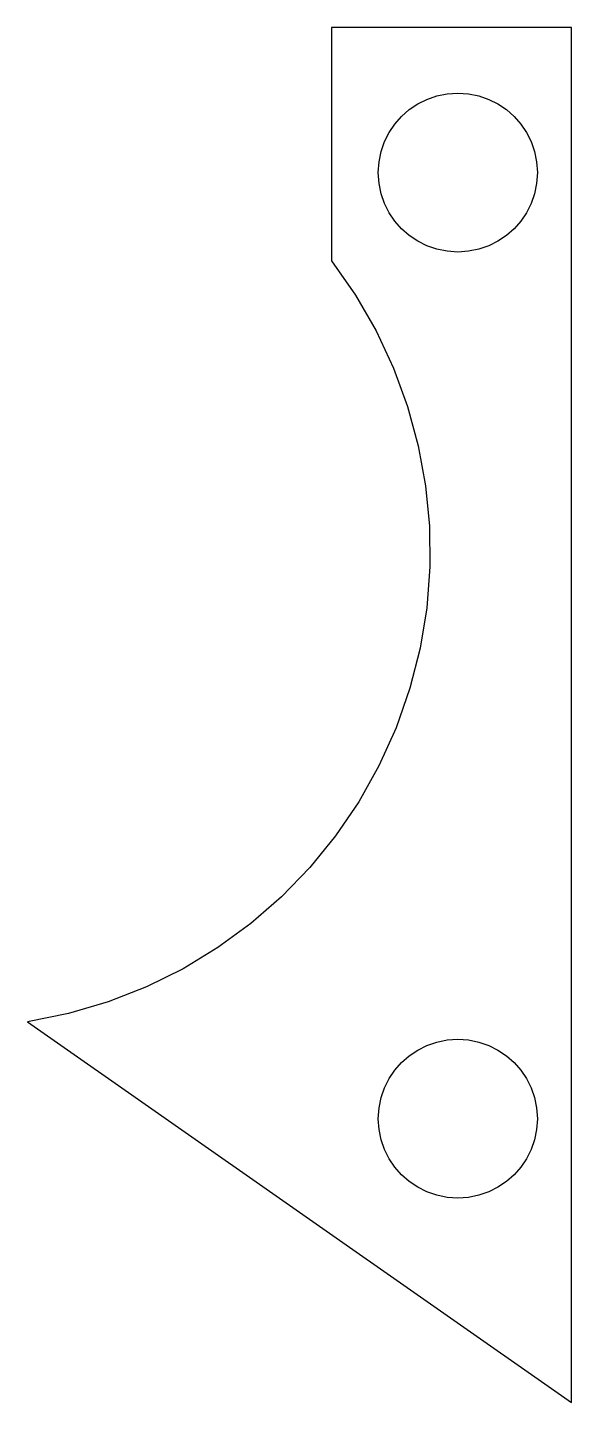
# Model space of a CAD drawing. Header units: metres. Extents: x 36 to 79, y -68 to 42.
import ezdxf

# ---------------------------------------------------------------- set-up
doc = ezdxf.new("R2010")
doc.units = ezdxf.units.M

msp = doc.modelspace()

# ---------------------------------------------------------------- linework, layer by layer
for p, q in [((79, 41.5), (60, 41.5)), ((60, 41.5), (60, 23)), ((79, -67.5), (79, 41.5)), ((67.5478, 35.8049), (68.3252, 36.075)), ((68.3252, 36.075), (69.1451, 36.2425)), ((69.1451, 36.2425), (70, 36.3)), ((70, 36.3), (70.8549, 36.2425)), ((70.8549, 36.2425), (71.6748, 36.075)), ((71.6748, 36.075), (72.4522, 35.8049)), ((65.5452, 34.4548), (66.1503, 34.9873)), ((66.1503, 34.9873), (66.8203, 35.4399)), ((66.8203, 35.4399), (67.5478, 35.8049)), ((72.4522, 35.8049), (73.1797, 35.4399)), ((73.1797, 35.4399), (73.8497, 34.9873)), ((73.8497, 34.9873), (74.4548, 34.4548)), ((64.5601, 33.1797), (65.0127, 33.8497)), ((65.0127, 33.8497), (65.5452, 34.4548)), ((74.4548, 34.4548), (74.9873, 33.8497)), ((74.9873, 33.8497), (75.4398, 33.1797)), ((64.1951, 32.4522), (64.5601, 33.1797)), ((75.4398, 33.1797), (75.8049, 32.4522)), ((63.7575, 30.8549), (63.925, 31.6748)), ((63.925, 31.6748), (64.1951, 32.4522)), ((75.8049, 32.4522), (76.075, 31.6748)), ((76.075, 31.6748), (76.2425, 30.8549)), ((63.7, 30), (63.7575, 30.8549)), ((76.2425, 30.8549), (76.3, 30)), ((63.7575, 29.1451), (63.7, 30)), ((76.3, 30), (76.2425, 29.1451)), ((63.925, 28.3252), (63.7575, 29.1451)), ((76.2425, 29.1451), (76.075, 28.3252)), ((64.1951, 27.5477), (63.925, 28.3252)), ((64.5601, 26.8203), (64.1951, 27.5477)), ((75.8049, 27.5477), (75.4398, 26.8203)), ((76.075, 28.3252), (75.8049, 27.5477)), ((65.0127, 26.1503), (64.5601, 26.8203)), ((75.4398, 26.8203), (74.9873, 26.1503)), ((65.5452, 25.5452), (65.0127, 26.1503)), ((66.1503, 25.0127), (65.5452, 25.5452)), ((74.4548, 25.5452), (73.8497, 25.0127)), ((74.9873, 26.1503), (74.4548, 25.5452)), ((66.8203, 24.5601), (66.1503, 25.0127)), ((67.5478, 24.1951), (66.8203, 24.5601)), ((68.3252, 23.925), (67.5478, 24.1951)), ((72.4522, 24.1951), (71.6748, 23.925)), ((73.1797, 24.5601), (72.4522, 24.1951)), ((73.8497, 25.0127), (73.1797, 24.5601)), ((60, 23), (61.8979, 20.2867)), ((69.1451, 23.7575), (68.3252, 23.925)), ((70, 23.7), (69.1451, 23.7575)), ((70.8549, 23.7575), (70, 23.7)), ((71.6748, 23.925), (70.8549, 23.7575)), ((61.8979, 20.2867), (63.5364, 17.4461)), ((63.5364, 17.4461), (64.9131, 14.4961)), ((64.9131, 14.4961), (66.0254, 11.4547)), ((66.0254, 11.4547), (66.8708, 8.33981)), ((66.8708, 8.33981), (67.447, 5.16946)), ((67.447, 5.16946), (67.7513, 1.96161)), ((67.7513, 1.96161), (67.7814, -1.26579)), ((67.7814, -1.26579), (67.5347, -4.4948)), ((67.5347, -4.4948), (67.0088, -7.70744)), ((67.0088, -7.70744), (66.2012, -10.8858)), ((66.2012, -10.8858), (65.1094, -14.0118)), ((65.1094, -14.0118), (63.7489, -17.0305)), ((63.7489, -17.0305), (62.1463, -19.8916)), ((62.1463, -19.8916), (60.3157, -22.5836)), ((60.3157, -22.5836), (58.2714, -25.0951)), ((58.2714, -25.0951), (56.0274, -27.415)), ((56.0274, -27.415), (53.5981, -29.5319)), ((53.5981, -29.5319), (50.9974, -31.4344)), ((50.9974, -31.4344), (48.2396, -33.1112)), ((48.2396, -33.1112), (45.3389, -34.5511)), ((45.3389, -34.5511), (42.3094, -35.7426)), ((42.3094, -35.7426), (39.1653, -36.6746)), ((39.1653, -36.6746), (35.9207, -37.3356)), ((35.9207, -37.3356), (79, -67.5)), ((66.8203, -39.5601), (67.5478, -39.1951)), ((67.5478, -39.1951), (68.3252, -38.925)), ((68.3252, -38.925), (69.1451, -38.7575)), ((69.1451, -38.7575), (70, -38.7)), ((70, -38.7), (70.8549, -38.7575)), ((70.8549, -38.7575), (71.6748, -38.925)), ((71.6748, -38.925), (72.4522, -39.1951)), ((72.4522, -39.1951), (73.1797, -39.5601)), ((65.5452, -40.5452), (66.1503, -40.0127)), ((66.1503, -40.0127), (66.8203, -39.5601)), ((73.1797, -39.5601), (73.8497, -40.0127)), ((73.8497, -40.0127), (74.4548, -40.5452)), ((64.5601, -41.8203), (65.0127, -41.1502)), ((65.0127, -41.1502), (65.5452, -40.5452)), ((74.4548, -40.5452), (74.9873, -41.1502)), ((74.9873, -41.1502), (75.4398, -41.8203)), ((64.1951, -42.5477), (64.5601, -41.8203)), ((75.4398, -41.8203), (75.8049, -42.5477)), ((63.7575, -44.1451), (63.925, -43.3252)), ((63.925, -43.3252), (64.1951, -42.5477)), ((75.8049, -42.5477), (76.075, -43.3252)), ((76.075, -43.3252), (76.2425, -44.1451)), ((63.7, -45), (63.7575, -44.1451)), ((76.2425, -44.1451), (76.3, -45)), ((63.7575, -45.8549), (63.7, -45)), ((76.3, -45), (76.2425, -45.8549)), ((63.925, -46.6748), (63.7575, -45.8549)), ((64.1951, -47.4522), (63.925, -46.6748)), ((76.075, -46.6748), (75.8049, -47.4522)), ((76.2425, -45.8549), (76.075, -46.6748)), ((64.5601, -48.1797), (64.1951, -47.4522)), ((75.8049, -47.4522), (75.4398, -48.1797)), ((65.0127, -48.8497), (64.5601, -48.1797)), ((65.5452, -49.4548), (65.0127, -48.8497)), ((74.9873, -48.8497), (74.4548, -49.4548)), ((75.4398, -48.1797), (74.9873, -48.8497)), ((66.1503, -49.9873), (65.5452, -49.4548)), ((66.8203, -50.4399), (66.1503, -49.9873)), ((73.8497, -49.9873), (73.1797, -50.4398)), ((74.4548, -49.4548), (73.8497, -49.9873)), ((67.5478, -50.8049), (66.8203, -50.4399)), ((68.3252, -51.075), (67.5478, -50.8049)), ((69.1451, -51.2425), (68.3252, -51.075)), ((71.6748, -51.075), (70.8549, -51.2425)), ((72.4522, -50.8049), (71.6748, -51.075)), ((73.1797, -50.4398), (72.4522, -50.8049)), ((70, -51.3), (69.1451, -51.2425)), ((70.8549, -51.2425), (70, -51.3))]:
    msp.add_line(p, q)

doc.saveas('drawing.dxf')
